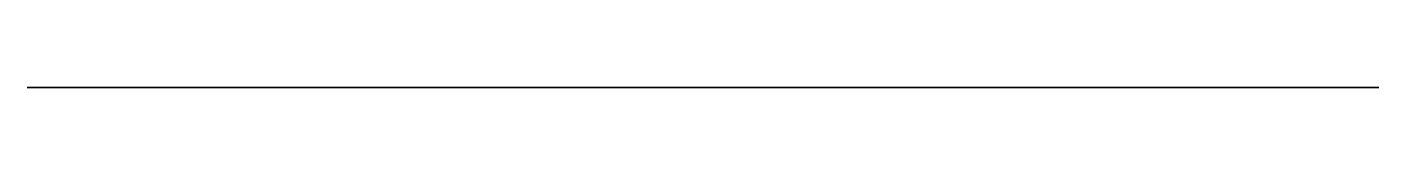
# Model space of a CAD drawing. Header units: millimetres. Extents: x -53.3 to -38.9, y 0 to 0.
import ezdxf

# ---------------------------------------------------------------- set-up
doc = ezdxf.new("R2010")
doc.units = ezdxf.units.MM
doc.layers.get('0').update_dxf_attribs({"color": 194, "true_color": 0x551cb1})

msp = doc.modelspace()

# ---------------------------------------------------------------- linework, layer by layer
at = {"color": 251, "true_color": 0x565656}
msp.add_polyline3d([(-38.854, 0, -53.321), (-38.854, 0, -121.008), (-53.33, 0, -121.008), (-53.33, 0, 10.156), (-51.065, 0, 10.156), (-49.536, 0, 10.154), (-49.158, 0, 10.132), (-48.785, 0, 10.093), (-48.416, 0, 10.031), (-48.233, 0, 9.99), (-48.053, 0, 9.941), (-47.877, 0, 9.886), (-47.705, 0, 9.824), (-47.538, 0, 9.755), (-47.376, 0, 9.681), (-47.22, 0, 9.599), (-47.07, 0, 9.511), (-46.927, 0, 9.417), (-46.791, 0, 9.316), (-46.683, 0, 9.225), (-46.581, 0, 9.128), (-46.486, 0, 9.025), (-46.397, 0, 8.917), (-46.314, 0, 8.804), (-46.239, 0, 8.686), (-46.169, 0, 8.564), (-46.107, 0, 8.438), (-46.051, 0, 8.308), (-46.002, 0, 8.176), (-45.96, 0, 8.04), (-45.925, 0, 7.903), (-45.897, 0, 7.763), (-45.876, 0, 7.622), (-45.862, 0, 7.479), (-45.856, 0, 7.336), (-45.857, 0, 7.169), (-45.866, 0, 7.002), (-45.882, 0, 6.836), (-45.905, 0, 6.67), (-45.97, 0, 6.34), (-46.056, 0, 6.011), (-46.272, 0, 5.354), (-46.515, 0, 4.698), (-46.739, 0, 4.053), (-46.931, 0, 3.397), (-47.087, 0, 2.732), (-47.204, 0, 2.061), (-47.254, 0, 1.652), (-47.286, 0, 1.243), (-47.3, 0, 0.834), (-47.298, 0, 0.424), (-47.279, 0, 0.014), (-47.245, 0, -0.396), (-47.134, 0, -1.216), (-46.97, 0, -2.035), (-46.76, 0, -2.852), (-46.508, 0, -3.665), (-46.222, 0, -4.473), (-45.697, 0, -5.774), (-45.12, 0, -7.054), (-43.866, 0, -9.57), (-42.073, 0, -12.987), (-41.09, 0, -14.904), (-40.636, 0, -15.873), (-40.233, 0, -16.848), (-40.058, 0, -17.351), (-39.911, 0, -17.86), (-39.793, 0, -18.374), (-39.702, 0, -18.89), (-39.641, 0, -19.409), (-39.608, 0, -19.927), (-39.605, 0, -20.445), (-39.631, 0, -20.959), (-39.687, 0, -21.47), (-39.773, 0, -21.974), (-39.89, 0, -22.472), (-40.037, 0, -22.961), (-40.215, 0, -23.441), (-40.424, 0, -23.908), (-40.664, 0, -24.363), (-40.936, 0, -24.804), (-41.245, 0, -25.237), (-41.581, 0, -25.649), (-41.943, 0, -26.038), (-42.328, 0, -26.404), (-42.736, 0, -26.745), (-43.165, 0, -27.06), (-43.612, 0, -27.348), (-44.077, 0, -27.606), (-44.077, 0, -29.54), (-43.745, 0, -29.584), (-43.418, 0, -29.648), (-43.098, 0, -29.732), (-42.785, 0, -29.835), (-42.48, 0, -29.956), (-42.183, 0, -30.095), (-41.896, 0, -30.252), (-41.619, 0, -30.426), (-41.354, 0, -30.616), (-41.1, 0, -30.822), (-40.858, 0, -31.044), (-40.63, 0, -31.28), (-40.417, 0, -31.531), (-40.218, 0, -31.795), (-40.034, 0, -32.073), (-39.867, 0, -32.364), (-39.719, 0, -32.664), (-39.59, 0, -32.971), (-39.481, 0, -33.284), (-39.392, 0, -33.601), (-39.322, 0, -33.922), (-39.273, 0, -34.246), (-39.243, 0, -34.571), (-39.233, 0, -34.898), (-39.243, 0, -35.225), (-39.272, 0, -35.55), (-39.321, 0, -35.874), (-39.391, 0, -36.195), (-39.48, 0, -36.512), (-39.588, 0, -36.825), (-39.717, 0, -37.132), (-39.865, 0, -37.433), (-40.032, 0, -37.724), (-40.215, 0, -38.002), (-40.414, 0, -38.266), (-40.627, 0, -38.517), (-40.855, 0, -38.754), (-41.096, 0, -38.976), (-41.35, 0, -39.182), (-41.615, 0, -39.372), (-41.892, 0, -39.546), (-42.179, 0, -39.703), (-42.475, 0, -39.843), (-42.78, 0, -39.964), (-43.093, 0, -40.067), (-43.413, 0, -40.151), (-43.74, 0, -40.216), (-44.072, 0, -40.26), (-44.072, 0, -43.078), (-43.737, 0, -43.19), (-43.406, 0, -43.318), (-43.082, 0, -43.462), (-42.764, 0, -43.621), (-42.454, 0, -43.795), (-42.152, 0, -43.983), (-41.86, 0, -44.184), (-41.579, 0, -44.398), (-41.338, 0, -44.6), (-41.106, 0, -44.813), (-40.886, 0, -45.036), (-40.676, 0, -45.269), (-40.479, 0, -45.513), (-40.294, 0, -45.766), (-40.123, 0, -46.028), (-39.966, 0, -46.299), (-39.778, 0, -46.673), (-39.612, 0, -47.061), (-39.468, 0, -47.461), (-39.343, 0, -47.872), (-39.236, 0, -48.294), (-39.146, 0, -48.726), (-39.01, 0, -49.612), (-38.924, 0, -50.523), (-38.877, 0, -51.451)], close=True, dxfattribs=at)

doc.saveas('drawing.dxf')
